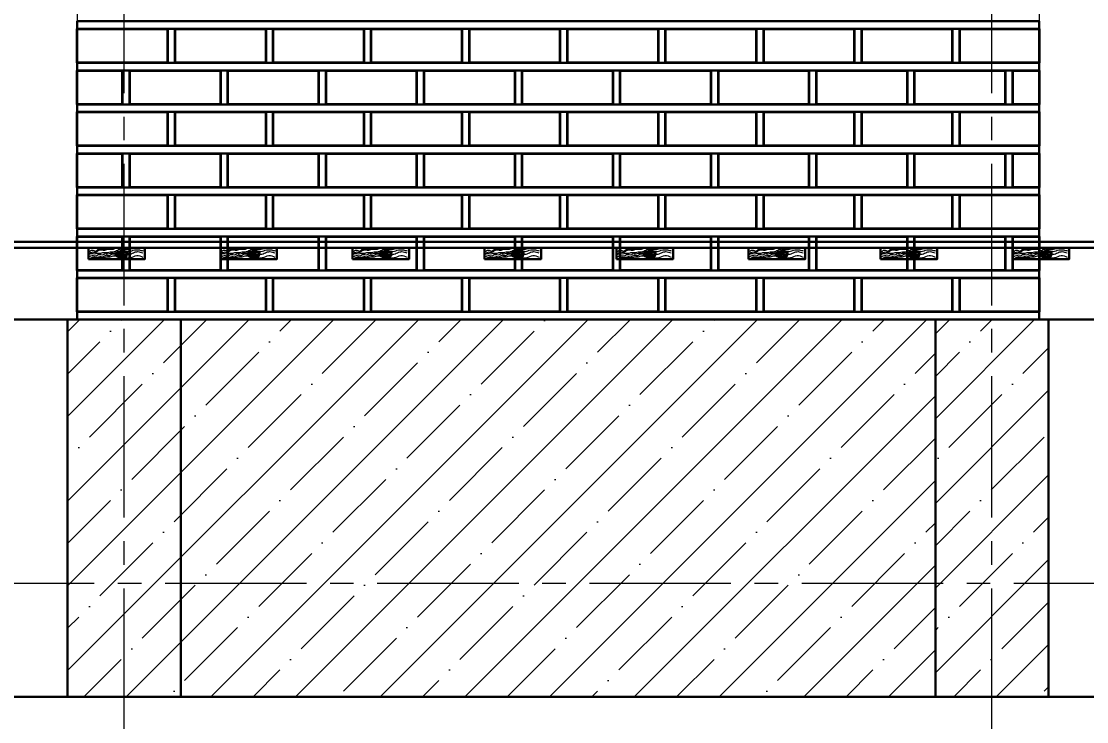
# Model space of a CAD drawing. Header units: millimetres. Extents: x 306212 to 393045, y -154783 to -111932.
# Drawn here: x 379156 to 381980, y -148423 to -146567 of the extents above; entities that cross this region are included whole.
import ezdxf

# ---------------------------------------------------------------- set-up
doc = ezdxf.new("R2010")
doc.units = ezdxf.units.MM
doc.linetypes.add('CENTER2', pattern=[1.125, 0.75, -0.125, 0.125, -0.125])
doc.layers.add('ahsap', color=222, linetype='Continuous', lineweight=13)
doc.layers.add('AKS', color=252, linetype='CENTER2')
doc.dimstyles.new('ISO-25', dxfattribs={"dimtxt": 100, "dimasz": 2.5, "dimexe": 1.25, "dimexo": 0.625, "dimtad": 1, "dimdec": 0, "dimtxsty": 'Standard', "dimcen": 2.5, "dimadec": 0, "dimazin": 0, "dimtfac": 1, "dimtdec": 0, "dimtmove": 0, "dimatfit": 3, "dimfxl": 0, "dimarcsym": 0})

# ---------------------------------------------------------------- blocks, each defined once
blk = doc.blocks.new('*D764')
at = {"layer": 'ahsap', "color": 0, "lineweight": -2}
for p, q in [((374378.4, -148358), (374378.4, -149423.4)), ((383678.4, -149033.6), (383678.4, -149423.4)), ((374528.4, -149423.1), (383528.4, -149423.1))]:
    blk.add_line(p, q, dxfattribs=at)
at = {"layer": 'ahsap', "color": 0}
for points in [[(374528.4, -149398.1), (374528.4, -149448.1), (374378.4, -149423.1)], [(383528.4, -149398.1), (383528.4, -149448.1), (383678.4, -149423.1)]]:
    blk.add_solid(points, dxfattribs=at)
at = {"layer": 'DEFPOINTS', "color": 0}
for p in [(374378.4, -148357.4), (383678.4, -149033), (383678.4, -149423.1)]:
    blk.add_point(p, dxfattribs=at)
at = {"layer": 'ahsap', "color": 0, "insert": (379028.4, -149298.1), "char_height": 150, "attachment_point": 5}
blk.add_mtext('9300', dxfattribs=at)

msp = doc.modelspace()

# ---------------------------------------------------------------- hatches: boundary and pattern name
at = {"layer": 'ahsap'}
h = msp.add_hatch(dxfattribs=at)
h.set_pattern_fill('ANSI35', color=251, scale=25, style=0)
h.set_pattern_definition([(45, (29611.11, 0), (-112.2532, 112.2532), []), (45, (29723.36, 0), (-112.2532, 112.2532), [198.4375, -39.6875, 0, -39.6875])])
h.paths.add_polyline_path([(381578.4, -148057.4), (379578.4, -148057.4), (379578.4, -148357.4), (381578.4, -148357.4)])
h.paths.add_polyline_path([(381578.4, -147357.4), (379578.4, -147357.4), (379578.4, -148057.4), (381578.4, -148057.4)])
h.paths.add_polyline_path([(379578.4, -148057.4), (379578.4, -147357.4), (379428.4, -147357.4), (379428.4, -148057.4)])
h.paths.add_polyline_path([(379578.4, -148357.4), (379578.4, -148057.4), (379428.4, -148057.4), (379428.4, -148357.4)])
h.paths.add_polyline_path([(379278.4, -148057.4), (379278.4, -148357.4), (379428.4, -148357.4), (379428.4, -148057.4)])
h.paths.add_polyline_path([(379278.4, -147357.4), (379278.4, -148057.4), (379428.4, -148057.4), (379428.4, -147357.4)])
h = msp.add_hatch(dxfattribs=at)
h.set_pattern_fill('ANSI35', color=251, scale=25, style=0)
h.set_pattern_definition([(45, (59756, 0), (-112.2532, 112.2532), []), (45, (59868.26, 0), (-112.2532, 112.2532), [198.4375, -39.6875, 0, -39.6875])])
h.paths.add_polyline_path([(381878.4, -148057.4), (381878.4, -147357.4), (381728.4, -147357.4), (381728.4, -148057.4)])
h.paths.add_polyline_path([(381878.4, -148357.4), (381878.4, -148057.4), (381728.4, -148057.4), (381728.4, -148357.4)])
h.paths.add_polyline_path([(381578.4, -148057.4), (381578.4, -148357.4), (381728.4, -148357.4), (381728.4, -148057.4)])
h.paths.add_polyline_path([(381578.4, -147357.4), (381578.4, -148057.4), (381728.4, -148057.4), (381728.4, -147357.4)])

# ---------------------------------------------------------------- linework, layer by layer
for p, q in [((379303.4, -140959.9), (379303.4, -147357.4)), ((381853.4, -140959.9), (381853.4, -147357.4))]:
    msp.add_line(p, q, dxfattribs=at)
at = {"layer": 'ahsap', "color": 251, "lineweight": 30}
for points in [[(379503.4, -146587.4), (379303.4, -146587.4), (379303.4, -146567.4), (381853.4, -146567.4), (381853.4, -146587.4), (379503.4, -146587.4)], [(379503.4, -146697.4), (379303.4, -146697.4), (379303.4, -146677.4), (381853.4, -146677.4), (381853.4, -146697.4), (379503.4, -146697.4)], [(379503.4, -146807.4), (379303.4, -146807.4), (379303.4, -146787.4), (381853.4, -146787.4), (381853.4, -146807.4), (379503.4, -146807.4)], [(379503.4, -146917.4), (379303.4, -146917.4), (379303.4, -146897.4), (381853.4, -146897.4), (381853.4, -146917.4), (379503.4, -146917.4)], [(379503.4, -147027.4), (379303.4, -147027.4), (379303.4, -147007.4), (381853.4, -147007.4), (381853.4, -147027.4), (379503.4, -147027.4)], [(379503.4, -147137.4), (379303.4, -147137.4), (379303.4, -147117.4), (381853.4, -147117.4), (381853.4, -147137.4), (379503.4, -147137.4)], [(379503.4, -147247.4), (379303.4, -147247.4), (379303.4, -147227.4), (381853.4, -147227.4), (381853.4, -147247.4), (379503.4, -147247.4)], [(379503.4, -147357.4), (379303.4, -147357.4), (379303.4, -147337.4), (381853.4, -147337.4), (381853.4, -147357.4), (379503.4, -147357.4)], [(386378.4, -148057.4), (386378.4, -148357.4), (374378.4, -148357.4), (374378.4, -148057.4), (374378.4, -147357.4), (386378.4, -147357.4), (386378.4, -148057.4)], [(379578.4, -148357.4), (379278.4, -148357.4), (379278.4, -147357.4), (379578.4, -147357.4), (379578.4, -148357.4)], [(381878.4, -148357.4), (381578.4, -148357.4), (381578.4, -147357.4), (381878.4, -147357.4), (381878.4, -148357.4)]]:
    msp.add_lwpolyline(points, dxfattribs=at)
at = {"layer": 'ahsap', "color": 26, "lineweight": 35}
for points in [[(379503.4, -146677.4), (379303.4, -146677.4), (379303.4, -146587.4), (379543.4, -146587.4), (379543.4, -146677.4), (379503.4, -146677.4)], [(379763.4, -146677.4), (379563.4, -146677.4), (379563.4, -146587.4), (379803.4, -146587.4), (379803.4, -146677.4), (379763.4, -146677.4)], [(380023.4, -146677.4), (379823.4, -146677.4), (379823.4, -146587.4), (380063.4, -146587.4), (380063.4, -146677.4), (380023.4, -146677.4)], [(380283.4, -146677.4), (380083.4, -146677.4), (380083.4, -146587.4), (380323.4, -146587.4), (380323.4, -146677.4), (380283.4, -146677.4)], [(380543.4, -146677.4), (380343.4, -146677.4), (380343.4, -146587.4), (380583.4, -146587.4), (380583.4, -146677.4), (380543.4, -146677.4)], [(380803.4, -146677.4), (380603.4, -146677.4), (380603.4, -146587.4), (380843.4, -146587.4), (380843.4, -146677.4), (380803.4, -146677.4)], [(381063.4, -146677.4), (380863.4, -146677.4), (380863.4, -146587.4), (381103.4, -146587.4), (381103.4, -146677.4), (381063.4, -146677.4)], [(381323.4, -146677.4), (381123.4, -146677.4), (381123.4, -146587.4), (381363.4, -146587.4), (381363.4, -146677.4), (381323.4, -146677.4)], [(381583.4, -146677.4), (381383.4, -146677.4), (381383.4, -146587.4), (381623.4, -146587.4), (381623.4, -146677.4), (381583.4, -146677.4)], [(381843.4, -146677.4), (381643.4, -146677.4), (381643.4, -146587.4), (381853.4, -146587.4), (381853.4, -146677.4), (381843.4, -146677.4)], [(379303.4, -146787.4), (379303.4, -146697.4), (379423.4, -146697.4), (379423.4, -146787.4), (379303.4, -146787.4)], [(379643.4, -146787.4), (379443.4, -146787.4), (379443.4, -146697.4), (379683.4, -146697.4), (379683.4, -146787.4), (379643.4, -146787.4)], [(379903.4, -146787.4), (379703.4, -146787.4), (379703.4, -146697.4), (379943.4, -146697.4), (379943.4, -146787.4), (379903.4, -146787.4)], [(380163.4, -146787.4), (379963.4, -146787.4), (379963.4, -146697.4), (380203.4, -146697.4), (380203.4, -146787.4), (380163.4, -146787.4)], [(380423.4, -146787.4), (380223.4, -146787.4), (380223.4, -146697.4), (380463.4, -146697.4), (380463.4, -146787.4), (380423.4, -146787.4)], [(380683.4, -146787.4), (380483.4, -146787.4), (380483.4, -146697.4), (380723.4, -146697.4), (380723.4, -146787.4), (380683.4, -146787.4)], [(380943.4, -146787.4), (380743.4, -146787.4), (380743.4, -146697.4), (380983.4, -146697.4), (380983.4, -146787.4), (380943.4, -146787.4)], [(381203.4, -146787.4), (381003.4, -146787.4), (381003.4, -146697.4), (381243.4, -146697.4), (381243.4, -146787.4), (381203.4, -146787.4)], [(381463.4, -146787.4), (381263.4, -146787.4), (381263.4, -146697.4), (381503.4, -146697.4), (381503.4, -146787.4), (381463.4, -146787.4)], [(381723.4, -146787.4), (381523.4, -146787.4), (381523.4, -146697.4), (381763.4, -146697.4), (381763.4, -146787.4), (381723.4, -146787.4)], [(381853.4, -146787.4), (381783.4, -146787.4), (381783.4, -146697.4), (381853.4, -146697.4), (381853.4, -146787.4), (381853.4, -146787.4)], [(379503.4, -146897.4), (379303.4, -146897.4), (379303.4, -146807.4), (379543.4, -146807.4), (379543.4, -146897.4), (379503.4, -146897.4)], [(379763.4, -146897.4), (379563.4, -146897.4), (379563.4, -146807.4), (379803.4, -146807.4), (379803.4, -146897.4), (379763.4, -146897.4)], [(380023.4, -146897.4), (379823.4, -146897.4), (379823.4, -146807.4), (380063.4, -146807.4), (380063.4, -146897.4), (380023.4, -146897.4)], [(380283.4, -146897.4), (380083.4, -146897.4), (380083.4, -146807.4), (380323.4, -146807.4), (380323.4, -146897.4), (380283.4, -146897.4)], [(380543.4, -146897.4), (380343.4, -146897.4), (380343.4, -146807.4), (380583.4, -146807.4), (380583.4, -146897.4), (380543.4, -146897.4)], [(380803.4, -146897.4), (380603.4, -146897.4), (380603.4, -146807.4), (380843.4, -146807.4), (380843.4, -146897.4), (380803.4, -146897.4)], [(381063.4, -146897.4), (380863.4, -146897.4), (380863.4, -146807.4), (381103.4, -146807.4), (381103.4, -146897.4), (381063.4, -146897.4)], [(381323.4, -146897.4), (381123.4, -146897.4), (381123.4, -146807.4), (381363.4, -146807.4), (381363.4, -146897.4), (381323.4, -146897.4)], [(381583.4, -146897.4), (381383.4, -146897.4), (381383.4, -146807.4), (381623.4, -146807.4), (381623.4, -146897.4), (381583.4, -146897.4)], [(381843.4, -146897.4), (381643.4, -146897.4), (381643.4, -146807.4), (381853.4, -146807.4), (381853.4, -146897.4), (381843.4, -146897.4)], [(379303.4, -147007.4), (379303.4, -146917.4), (379423.4, -146917.4), (379423.4, -147007.4), (379303.4, -147007.4)], [(379643.4, -147007.4), (379443.4, -147007.4), (379443.4, -146917.4), (379683.4, -146917.4), (379683.4, -147007.4), (379643.4, -147007.4)], [(379903.4, -147007.4), (379703.4, -147007.4), (379703.4, -146917.4), (379943.4, -146917.4), (379943.4, -147007.4), (379903.4, -147007.4)], [(380163.4, -147007.4), (379963.4, -147007.4), (379963.4, -146917.4), (380203.4, -146917.4), (380203.4, -147007.4), (380163.4, -147007.4)], [(380423.4, -147007.4), (380223.4, -147007.4), (380223.4, -146917.4), (380463.4, -146917.4), (380463.4, -147007.4), (380423.4, -147007.4)], [(380683.4, -147007.4), (380483.4, -147007.4), (380483.4, -146917.4), (380723.4, -146917.4), (380723.4, -147007.4), (380683.4, -147007.4)], [(380943.4, -147007.4), (380743.4, -147007.4), (380743.4, -146917.4), (380983.4, -146917.4), (380983.4, -147007.4), (380943.4, -147007.4)], [(381203.4, -147007.4), (381003.4, -147007.4), (381003.4, -146917.4), (381243.4, -146917.4), (381243.4, -147007.4), (381203.4, -147007.4)], [(381463.4, -147007.4), (381263.4, -147007.4), (381263.4, -146917.4), (381503.4, -146917.4), (381503.4, -147007.4), (381463.4, -147007.4)], [(381723.4, -147007.4), (381523.4, -147007.4), (381523.4, -146917.4), (381763.4, -146917.4), (381763.4, -147007.4), (381723.4, -147007.4)], [(381853.4, -147007.4), (381783.4, -147007.4), (381783.4, -146917.4), (381853.4, -146917.4), (381853.4, -147007.4), (381853.4, -147007.4)], [(379503.4, -147117.4), (379303.4, -147117.4), (379303.4, -147027.4), (379543.4, -147027.4), (379543.4, -147117.4), (379503.4, -147117.4)], [(379763.4, -147117.4), (379563.4, -147117.4), (379563.4, -147027.4), (379803.4, -147027.4), (379803.4, -147117.4), (379763.4, -147117.4)], [(380023.4, -147117.4), (379823.4, -147117.4), (379823.4, -147027.4), (380063.4, -147027.4), (380063.4, -147117.4), (380023.4, -147117.4)], [(380283.4, -147117.4), (380083.4, -147117.4), (380083.4, -147027.4), (380323.4, -147027.4), (380323.4, -147117.4), (380283.4, -147117.4)], [(380543.4, -147117.4), (380343.4, -147117.4), (380343.4, -147027.4), (380583.4, -147027.4), (380583.4, -147117.4), (380543.4, -147117.4)], [(380803.4, -147117.4), (380603.4, -147117.4), (380603.4, -147027.4), (380843.4, -147027.4), (380843.4, -147117.4), (380803.4, -147117.4)], [(381063.4, -147117.4), (380863.4, -147117.4), (380863.4, -147027.4), (381103.4, -147027.4), (381103.4, -147117.4), (381063.4, -147117.4)], [(381323.4, -147117.4), (381123.4, -147117.4), (381123.4, -147027.4), (381363.4, -147027.4), (381363.4, -147117.4), (381323.4, -147117.4)], [(381583.4, -147117.4), (381383.4, -147117.4), (381383.4, -147027.4), (381623.4, -147027.4), (381623.4, -147117.4), (381583.4, -147117.4)], [(381843.4, -147117.4), (381643.4, -147117.4), (381643.4, -147027.4), (381853.4, -147027.4), (381853.4, -147117.4), (381843.4, -147117.4)], [(379303.4, -147227.4), (379303.4, -147137.4), (379423.4, -147137.4), (379423.4, -147227.4), (379303.4, -147227.4)], [(379643.4, -147227.4), (379443.4, -147227.4), (379443.4, -147137.4), (379683.4, -147137.4), (379683.4, -147227.4), (379643.4, -147227.4)], [(379903.4, -147227.4), (379703.4, -147227.4), (379703.4, -147137.4), (379943.4, -147137.4), (379943.4, -147227.4), (379903.4, -147227.4)], [(380163.4, -147227.4), (379963.4, -147227.4), (379963.4, -147137.4), (380203.4, -147137.4), (380203.4, -147227.4), (380163.4, -147227.4)], [(380423.4, -147227.4), (380223.4, -147227.4), (380223.4, -147137.4), (380463.4, -147137.4), (380463.4, -147227.4), (380423.4, -147227.4)], [(380683.4, -147227.4), (380483.4, -147227.4), (380483.4, -147137.4), (380723.4, -147137.4), (380723.4, -147227.4), (380683.4, -147227.4)], [(380943.4, -147227.4), (380743.4, -147227.4), (380743.4, -147137.4), (380983.4, -147137.4), (380983.4, -147227.4), (380943.4, -147227.4)], [(381203.4, -147227.4), (381003.4, -147227.4), (381003.4, -147137.4), (381243.4, -147137.4), (381243.4, -147227.4), (381203.4, -147227.4)], [(381463.4, -147227.4), (381263.4, -147227.4), (381263.4, -147137.4), (381503.4, -147137.4), (381503.4, -147227.4), (381463.4, -147227.4)], [(381723.4, -147227.4), (381523.4, -147227.4), (381523.4, -147137.4), (381763.4, -147137.4), (381763.4, -147227.4), (381723.4, -147227.4)], [(381853.4, -147227.4), (381783.4, -147227.4), (381783.4, -147137.4), (381853.4, -147137.4), (381853.4, -147227.4), (381853.4, -147227.4)], [(379503.4, -147337.4), (379303.4, -147337.4), (379303.4, -147247.4), (379543.4, -147247.4), (379543.4, -147337.4), (379503.4, -147337.4)], [(379763.4, -147337.4), (379563.4, -147337.4), (379563.4, -147247.4), (379803.4, -147247.4), (379803.4, -147337.4), (379763.4, -147337.4)], [(380023.4, -147337.4), (379823.4, -147337.4), (379823.4, -147247.4), (380063.4, -147247.4), (380063.4, -147337.4), (380023.4, -147337.4)], [(380283.4, -147337.4), (380083.4, -147337.4), (380083.4, -147247.4), (380323.4, -147247.4), (380323.4, -147337.4), (380283.4, -147337.4)], [(380543.4, -147337.4), (380343.4, -147337.4), (380343.4, -147247.4), (380583.4, -147247.4), (380583.4, -147337.4), (380543.4, -147337.4)], [(380803.4, -147337.4), (380603.4, -147337.4), (380603.4, -147247.4), (380843.4, -147247.4), (380843.4, -147337.4), (380803.4, -147337.4)], [(381063.4, -147337.4), (380863.4, -147337.4), (380863.4, -147247.4), (381103.4, -147247.4), (381103.4, -147337.4), (381063.4, -147337.4)], [(381323.4, -147337.4), (381123.4, -147337.4), (381123.4, -147247.4), (381363.4, -147247.4), (381363.4, -147337.4), (381323.4, -147337.4)], [(381583.4, -147337.4), (381383.4, -147337.4), (381383.4, -147247.4), (381623.4, -147247.4), (381623.4, -147337.4), (381583.4, -147337.4)], [(381843.4, -147337.4), (381643.4, -147337.4), (381643.4, -147247.4), (381853.4, -147247.4), (381853.4, -147337.4), (381843.4, -147337.4)]]:
    msp.add_lwpolyline(points, dxfattribs=at)
at = {"layer": 'ahsap', "color": 46, "lineweight": 30}
for points in [[(385973.4, -147167.4), (385973.4, -147151.4), (374783.4, -147151.4), (374783.4, -147167.4), (374783.4, -147167.4), (385973.4, -147167.4)], [(379333.4, -147197.4), (379333.4, -147167.4), (379483.4, -147167.4), (379483.4, -147197.4), (379333.4, -147197.4)], [(379683.4, -147197.4), (379683.4, -147167.4), (379833.4, -147167.4), (379833.4, -147197.4), (379683.4, -147197.4)], [(380033.4, -147197.4), (380033.4, -147167.4), (380183.4, -147167.4), (380183.4, -147197.4), (380033.4, -147197.4)], [(380383.4, -147197.4), (380383.4, -147167.4), (380533.4, -147167.4), (380533.4, -147197.4), (380383.4, -147197.4)], [(380733.4, -147197.4), (380733.4, -147167.4), (380883.4, -147167.4), (380883.4, -147197.4), (380733.4, -147197.4)], [(381083.4, -147197.4), (381083.4, -147167.4), (381233.4, -147167.4), (381233.4, -147197.4), (381083.4, -147197.4)], [(381433.4, -147197.4), (381433.4, -147167.4), (381583.4, -147167.4), (381583.4, -147197.4), (381433.4, -147197.4)], [(381783.4, -147197.4), (381783.4, -147167.4), (381933.4, -147167.4), (381933.4, -147197.4), (381783.4, -147197.4)]]:
    msp.add_lwpolyline(points, dxfattribs=at)
at = {"layer": 'ahsap', "color": 62}
for points, knots in [([(379405.1, -147169.7), (379402.3, -147170.7), (379396.3, -147172.9), (379386.2, -147170.6), (379375.2, -147176.8), (379362.3, -147171.2), (379352.7, -147182.2), (379343.6, -147177), (379329.4, -147186.9), (379340.5, -147182.4), (379346.3, -147183.1), (379353, -147183.7), (379359.5, -147180.5), (379366, -147182.2), (379373.8, -147178.8), (379382.3, -147181.7), (379391.2, -147177.2), (379398.9, -147179), (379403.7, -147177.3), (379405.7, -147176.6), (379405.7, -147176.6), (379407.5, -147175.5), (379412.4, -147172.4), (379421.9, -147169.8), (379430.7, -147171), (379434.7, -147168.6), (379435.2, -147168.3)], [0, 0, 0, 0, 8.649495, 18.9481, 29.448578, 44.354251, 54.58503, 64.733867, 74.635228, 81.578894, 86.898862, 94.204333, 100.43687, 108.145888, 112.919729, 125.131968, 132.542597, 141.202226, 147.62514, 147.62514, 147.62514, 147.62514, 153.962632, 164.796896, 176.812519, 178.597775, 178.597775, 178.597775, 178.597775]), ([(379336.8, -147190.3), (379338.9, -147189.1), (379344.3, -147186.1), (379353.1, -147190.8), (379361.2, -147182.2), (379370.8, -147188.3), (379377.9, -147181.9), (379384.8, -147184.8), (379392.2, -147180.7), (379399.5, -147182.6), (379404.1, -147181), (379405.9, -147180.3), (379405.9, -147180.3), (379407.4, -147180), (379412, -147179), (379421.1, -147170.7), (379436.4, -147174), (379455.4, -147166.3), (379469, -147167.9), (379478.6, -147169)], [0, 0, 0, 0, 6.916449, 17.76382, 23.855728, 37.93912, 41.696469, 50.242965, 56.925375, 65.54134, 71.315329, 71.315329, 71.315329, 71.315329, 75.797404, 85.380944, 106.040347, 117.599403, 146.02527, 146.02527, 146.02527, 146.02527]), ([(379755.1, -147169.7), (379752.3, -147170.7), (379746.3, -147172.9), (379736.2, -147170.6), (379725.2, -147176.8), (379712.3, -147171.2), (379702.7, -147182.2), (379693.6, -147177), (379679.4, -147186.9), (379690.5, -147182.4), (379696.3, -147183.1), (379703, -147183.7), (379709.5, -147180.5), (379716, -147182.2), (379723.8, -147178.8), (379732.3, -147181.7), (379741.2, -147177.2), (379748.9, -147179), (379753.7, -147177.3), (379755.7, -147176.6), (379755.7, -147176.6), (379757.5, -147175.5), (379762.4, -147172.4), (379771.9, -147169.8), (379780.7, -147171), (379784.7, -147168.6), (379785.2, -147168.3)], [0, 0, 0, 0, 8.649495, 18.9481, 29.448578, 44.354251, 54.58503, 64.733867, 74.635228, 81.578894, 86.898862, 94.204333, 100.43687, 108.145888, 112.919729, 125.131968, 132.542597, 141.202226, 147.62514, 147.62514, 147.62514, 147.62514, 153.962632, 164.796896, 176.812519, 178.597775, 178.597775, 178.597775, 178.597775]), ([(379686.8, -147190.3), (379688.9, -147189.1), (379694.3, -147186.1), (379703.1, -147190.8), (379711.2, -147182.2), (379720.8, -147188.3), (379727.9, -147181.9), (379734.8, -147184.8), (379742.2, -147180.7), (379749.5, -147182.6), (379754.1, -147181), (379755.9, -147180.3), (379755.9, -147180.3), (379757.4, -147180), (379762, -147179), (379771.1, -147170.7), (379786.4, -147174), (379805.4, -147166.3), (379819, -147167.9), (379828.6, -147169)], [0, 0, 0, 0, 6.916449, 17.76382, 23.855728, 37.93912, 41.696469, 50.242965, 56.925375, 65.54134, 71.315329, 71.315329, 71.315329, 71.315329, 75.797404, 85.380944, 106.040347, 117.599403, 146.02527, 146.02527, 146.02527, 146.02527]), ([(380105.1, -147169.7), (380102.3, -147170.7), (380096.3, -147172.9), (380086.2, -147170.6), (380075.2, -147176.8), (380062.3, -147171.2), (380052.7, -147182.2), (380043.6, -147177), (380029.4, -147186.9), (380040.5, -147182.4), (380046.3, -147183.1), (380053, -147183.7), (380059.5, -147180.5), (380066, -147182.2), (380073.8, -147178.8), (380082.3, -147181.7), (380091.2, -147177.2), (380098.9, -147179), (380103.7, -147177.3), (380105.7, -147176.6), (380105.7, -147176.6), (380107.5, -147175.5), (380112.4, -147172.4), (380121.9, -147169.8), (380130.7, -147171), (380134.7, -147168.6), (380135.2, -147168.3)], [0, 0, 0, 0, 8.649495, 18.9481, 29.448578, 44.354251, 54.58503, 64.733867, 74.635228, 81.578894, 86.898862, 94.204333, 100.43687, 108.145888, 112.919729, 125.131968, 132.542597, 141.202226, 147.62514, 147.62514, 147.62514, 147.62514, 153.962632, 164.796896, 176.812519, 178.597775, 178.597775, 178.597775, 178.597775]), ([(380036.8, -147190.3), (380038.9, -147189.1), (380044.3, -147186.1), (380053.1, -147190.8), (380061.2, -147182.2), (380070.8, -147188.3), (380077.9, -147181.9), (380084.8, -147184.8), (380092.2, -147180.7), (380099.5, -147182.6), (380104.1, -147181), (380105.9, -147180.3), (380105.9, -147180.3), (380107.4, -147180), (380112, -147179), (380121.1, -147170.7), (380136.4, -147174), (380155.4, -147166.3), (380169, -147167.9), (380178.6, -147169)], [0, 0, 0, 0, 6.916449, 17.76382, 23.855728, 37.93912, 41.696469, 50.242965, 56.925375, 65.54134, 71.315329, 71.315329, 71.315329, 71.315329, 75.797404, 85.380944, 106.040347, 117.599403, 146.02527, 146.02527, 146.02527, 146.02527]), ([(380455.1, -147169.7), (380452.3, -147170.7), (380446.3, -147172.9), (380436.2, -147170.6), (380425.2, -147176.8), (380412.3, -147171.2), (380402.7, -147182.2), (380393.6, -147177), (380379.4, -147186.9), (380390.5, -147182.4), (380396.3, -147183.1), (380403, -147183.7), (380409.5, -147180.5), (380416, -147182.2), (380423.8, -147178.8), (380432.3, -147181.7), (380441.2, -147177.2), (380448.9, -147179), (380453.7, -147177.3), (380455.7, -147176.6), (380455.7, -147176.6), (380457.5, -147175.5), (380462.4, -147172.4), (380471.9, -147169.8), (380480.7, -147171), (380484.7, -147168.6), (380485.2, -147168.3)], [0, 0, 0, 0, 8.649495, 18.9481, 29.448578, 44.354251, 54.58503, 64.733867, 74.635228, 81.578894, 86.898862, 94.204333, 100.43687, 108.145888, 112.919729, 125.131968, 132.542597, 141.202226, 147.62514, 147.62514, 147.62514, 147.62514, 153.962632, 164.796896, 176.812519, 178.597775, 178.597775, 178.597775, 178.597775]), ([(380386.8, -147190.3), (380388.9, -147189.1), (380394.3, -147186.1), (380403.1, -147190.8), (380411.2, -147182.2), (380420.8, -147188.3), (380427.9, -147181.9), (380434.8, -147184.8), (380442.2, -147180.7), (380449.5, -147182.6), (380454.1, -147181), (380455.9, -147180.3), (380455.9, -147180.3), (380457.4, -147180), (380462, -147179), (380471.1, -147170.7), (380486.4, -147174), (380505.4, -147166.3), (380519, -147167.9), (380528.6, -147169)], [0, 0, 0, 0, 6.916449, 17.76382, 23.855728, 37.93912, 41.696469, 50.242965, 56.925375, 65.54134, 71.315329, 71.315329, 71.315329, 71.315329, 75.797404, 85.380944, 106.040347, 117.599403, 146.02527, 146.02527, 146.02527, 146.02527]), ([(380805.1, -147169.7), (380802.3, -147170.7), (380796.3, -147172.9), (380786.2, -147170.6), (380775.2, -147176.8), (380762.3, -147171.2), (380752.7, -147182.2), (380743.6, -147177), (380729.4, -147186.9), (380740.5, -147182.4), (380746.3, -147183.1), (380753, -147183.7), (380759.5, -147180.5), (380766, -147182.2), (380773.8, -147178.8), (380782.3, -147181.7), (380791.2, -147177.2), (380798.9, -147179), (380803.7, -147177.3), (380805.7, -147176.6), (380805.7, -147176.6), (380807.5, -147175.5), (380812.4, -147172.4), (380821.9, -147169.8), (380830.7, -147171), (380834.7, -147168.6), (380835.2, -147168.3)], [0, 0, 0, 0, 8.649495, 18.9481, 29.448578, 44.354251, 54.58503, 64.733867, 74.635228, 81.578894, 86.898862, 94.204333, 100.43687, 108.145888, 112.919729, 125.131968, 132.542597, 141.202226, 147.62514, 147.62514, 147.62514, 147.62514, 153.962632, 164.796896, 176.812519, 178.597775, 178.597775, 178.597775, 178.597775]), ([(380736.8, -147190.3), (380738.9, -147189.1), (380744.3, -147186.1), (380753.1, -147190.8), (380761.2, -147182.2), (380770.8, -147188.3), (380777.9, -147181.9), (380784.8, -147184.8), (380792.2, -147180.7), (380799.5, -147182.6), (380804.1, -147181), (380805.9, -147180.3), (380805.9, -147180.3), (380807.4, -147180), (380812, -147179), (380821.1, -147170.7), (380836.4, -147174), (380855.4, -147166.3), (380869, -147167.9), (380878.6, -147169)], [0, 0, 0, 0, 6.916449, 17.76382, 23.855728, 37.93912, 41.696469, 50.242965, 56.925375, 65.54134, 71.315329, 71.315329, 71.315329, 71.315329, 75.797404, 85.380944, 106.040347, 117.599403, 146.02527, 146.02527, 146.02527, 146.02527]), ([(381155.1, -147169.7), (381152.3, -147170.7), (381146.3, -147172.9), (381136.2, -147170.6), (381125.2, -147176.8), (381112.3, -147171.2), (381102.7, -147182.2), (381093.6, -147177), (381079.4, -147186.9), (381090.5, -147182.4), (381096.3, -147183.1), (381103, -147183.7), (381109.5, -147180.5), (381116, -147182.2), (381123.8, -147178.8), (381132.3, -147181.7), (381141.2, -147177.2), (381148.9, -147179), (381153.7, -147177.3), (381155.7, -147176.6), (381155.7, -147176.6), (381157.5, -147175.5), (381162.4, -147172.4), (381171.9, -147169.8), (381180.7, -147171), (381184.7, -147168.6), (381185.2, -147168.3)], [0, 0, 0, 0, 8.649495, 18.9481, 29.448578, 44.354251, 54.58503, 64.733867, 74.635228, 81.578894, 86.898862, 94.204333, 100.43687, 108.145888, 112.919729, 125.131968, 132.542597, 141.202226, 147.62514, 147.62514, 147.62514, 147.62514, 153.962632, 164.796896, 176.812519, 178.597775, 178.597775, 178.597775, 178.597775]), ([(381086.8, -147190.3), (381088.9, -147189.1), (381094.3, -147186.1), (381103.1, -147190.8), (381111.2, -147182.2), (381120.8, -147188.3), (381127.9, -147181.9), (381134.8, -147184.8), (381142.2, -147180.7), (381149.5, -147182.6), (381154.1, -147181), (381155.9, -147180.3), (381155.9, -147180.3), (381157.4, -147180), (381162, -147179), (381171.1, -147170.7), (381186.4, -147174), (381205.4, -147166.3), (381219, -147167.9), (381228.6, -147169)], [0, 0, 0, 0, 6.916449, 17.76382, 23.855728, 37.93912, 41.696469, 50.242965, 56.925375, 65.54134, 71.315329, 71.315329, 71.315329, 71.315329, 75.797404, 85.380944, 106.040347, 117.599403, 146.02527, 146.02527, 146.02527, 146.02527]), ([(381505.1, -147169.7), (381502.3, -147170.7), (381496.3, -147172.9), (381486.2, -147170.6), (381475.2, -147176.8), (381462.3, -147171.2), (381452.7, -147182.2), (381443.6, -147177), (381429.4, -147186.9), (381440.5, -147182.4), (381446.3, -147183.1), (381453, -147183.7), (381459.5, -147180.5), (381466, -147182.2), (381473.8, -147178.8), (381482.3, -147181.7), (381491.2, -147177.2), (381498.9, -147179), (381503.7, -147177.3), (381505.7, -147176.6), (381505.7, -147176.6), (381507.5, -147175.5), (381512.4, -147172.4), (381521.9, -147169.8), (381530.7, -147171), (381534.7, -147168.6), (381535.2, -147168.3)], [0, 0, 0, 0, 8.649495, 18.9481, 29.448578, 44.354251, 54.58503, 64.733867, 74.635228, 81.578894, 86.898862, 94.204333, 100.43687, 108.145888, 112.919729, 125.131968, 132.542597, 141.202226, 147.62514, 147.62514, 147.62514, 147.62514, 153.962632, 164.796896, 176.812519, 178.597775, 178.597775, 178.597775, 178.597775]), ([(381436.8, -147190.3), (381438.9, -147189.1), (381444.3, -147186.1), (381453.1, -147190.8), (381461.2, -147182.2), (381470.8, -147188.3), (381477.9, -147181.9), (381484.8, -147184.8), (381492.2, -147180.7), (381499.5, -147182.6), (381504.1, -147181), (381505.9, -147180.3), (381505.9, -147180.3), (381507.4, -147180), (381512, -147179), (381521.1, -147170.7), (381536.4, -147174), (381555.4, -147166.3), (381569, -147167.9), (381578.6, -147169)], [0, 0, 0, 0, 6.916449, 17.76382, 23.855728, 37.93912, 41.696469, 50.242965, 56.925375, 65.54134, 71.315329, 71.315329, 71.315329, 71.315329, 75.797404, 85.380944, 106.040347, 117.599403, 146.02527, 146.02527, 146.02527, 146.02527]), ([(381855.1, -147169.7), (381852.3, -147170.7), (381846.3, -147172.9), (381836.2, -147170.6), (381825.2, -147176.8), (381812.3, -147171.2), (381802.7, -147182.2), (381793.6, -147177), (381779.4, -147186.9), (381790.5, -147182.4), (381796.3, -147183.1), (381803, -147183.7), (381809.5, -147180.5), (381816, -147182.2), (381823.8, -147178.8), (381832.3, -147181.7), (381841.2, -147177.2), (381848.9, -147179), (381853.7, -147177.3), (381855.7, -147176.6), (381855.7, -147176.6), (381857.5, -147175.5), (381862.4, -147172.4), (381871.9, -147169.8), (381880.7, -147171), (381884.7, -147168.6), (381885.2, -147168.3)], [0, 0, 0, 0, 8.649495, 18.9481, 29.448578, 44.354251, 54.58503, 64.733867, 74.635228, 81.578894, 86.898862, 94.204333, 100.43687, 108.145888, 112.919729, 125.131968, 132.542597, 141.202226, 147.62514, 147.62514, 147.62514, 147.62514, 153.962632, 164.796896, 176.812519, 178.597775, 178.597775, 178.597775, 178.597775]), ([(381786.8, -147190.3), (381788.9, -147189.1), (381794.3, -147186.1), (381803.1, -147190.8), (381811.2, -147182.2), (381820.8, -147188.3), (381827.9, -147181.9), (381834.8, -147184.8), (381842.2, -147180.7), (381849.5, -147182.6), (381854.1, -147181), (381855.9, -147180.3), (381855.9, -147180.3), (381857.4, -147180), (381862, -147179), (381871.1, -147170.7), (381886.4, -147174), (381905.4, -147166.3), (381919, -147167.9), (381928.6, -147169)], [0, 0, 0, 0, 6.916449, 17.76382, 23.855728, 37.93912, 41.696469, 50.242965, 56.925375, 65.54134, 71.315329, 71.315329, 71.315329, 71.315329, 75.797404, 85.380944, 106.040347, 117.599403, 146.02527, 146.02527, 146.02527, 146.02527])]:
    msp.add_open_spline(points, degree=3, knots=knots, dxfattribs=at)
for points in [[(379336.3, -147177.7), (379343.2, -147173.7), (379352.2, -147176.1), (379360.9, -147171.1), (379374.4, -147171.1), (379381.8, -147169.1)], [(379339.6, -147194.5), (379345.7, -147192.8), (379356.8, -147192.8), (379364, -147190.9), (379373.3, -147190.9), (379378.8, -147187.7), (379389.5, -147187.7), (379395.2, -147184.4), (379406.7, -147184.4), (379416.8, -147181.7), (379424.6, -147177.2), (379440.8, -147177.2), (379455.8, -147173.2), (379468.6, -147173.2), (379478.4, -147175.8)], [(379341.1, -147194.8), (379345.9, -147194.3), (379351.1, -147194.8), (379355.1, -147195.3), (379363.8, -147194.1), (379372.7, -147194.1), (379381, -147191.9), (379389, -147191.9), (379398.9, -147189.2), (379410.7, -147189.2), (379423.9, -147184.1), (379429.2, -147181.1), (379440.3, -147184), (379452.8, -147180.7), (379464.4, -147177.6), (379477.8, -147181.2)], [(379405, -147184.5), (379407.8, -147179.7), (379419.4, -147176.6), (379430.2, -147176.6), (379438.4, -147181.4), (379437.1, -147186.1), (379434.3, -147191), (379420.1, -147191), (379407.7, -147191), (379405, -147184.5)], [(379406.5, -147184.4), (379409, -147180.1), (379419.6, -147177.2), (379429.4, -147177.2), (379436.9, -147181.6), (379435.7, -147185.9), (379433.2, -147190.3), (379420.2, -147190.3), (379408.9, -147190.3), (379406.5, -147184.4)], [(379407.9, -147184.3), (379410.2, -147180.3), (379419.7, -147177.8), (379428.7, -147177.8), (379435.5, -147181.7), (379434.4, -147185.6), (379432.1, -147189.6), (379420.3, -147189.6), (379410.1, -147189.6), (379407.9, -147184.3)], [(379409.1, -147184.3), (379411.2, -147180.7), (379419.9, -147178.3), (379428, -147178.3), (379434.2, -147181.9), (379433.3, -147185.5), (379431.1, -147189.1), (379420.4, -147189.1), (379411.1, -147189.1), (379409.1, -147184.3)], [(379419.6, -147183.2), (379418.2, -147181.8), (379416.4, -147179.9), (379414.3, -147179.9), (379412.9, -147177.8), (379409.9, -147177)], [(379421.1, -147183.5), (379420.8, -147182.3), (379421.3, -147180.3), (379420.6, -147179.2), (379420.1, -147177.2), (379420.6, -147175.3)], [(379421.1, -147183.5), (379422.3, -147181.3), (379424.9, -147179.8), (379425.5, -147177.5), (379426.8, -147175.3)], [(379421.1, -147183.5), (379424.4, -147182.6), (379427.6, -147180.7), (379430.6, -147179.9), (379431.5, -147178.5), (379434.2, -147176.9)], [(379686.3, -147177.7), (379693.2, -147173.7), (379702.2, -147176.1), (379710.9, -147171.1), (379724.4, -147171.1), (379731.8, -147169.1)], [(379689.6, -147194.5), (379695.7, -147192.8), (379706.8, -147192.8), (379714, -147190.9), (379723.3, -147190.9), (379728.8, -147187.7), (379739.5, -147187.7), (379745.2, -147184.4), (379756.7, -147184.4), (379766.8, -147181.7), (379774.6, -147177.2), (379790.8, -147177.2), (379805.8, -147173.2), (379818.6, -147173.2), (379828.4, -147175.8)], [(379691.1, -147194.8), (379695.9, -147194.3), (379701.1, -147194.8), (379705.1, -147195.3), (379713.8, -147194.1), (379722.7, -147194.1), (379731, -147191.9), (379739, -147191.9), (379748.9, -147189.2), (379760.7, -147189.2), (379773.9, -147184.1), (379779.2, -147181.1), (379790.3, -147184), (379802.8, -147180.7), (379814.4, -147177.6), (379827.8, -147181.2)], [(379755, -147184.5), (379757.8, -147179.7), (379769.4, -147176.6), (379780.2, -147176.6), (379788.4, -147181.4), (379787.1, -147186.1), (379784.3, -147191), (379770.1, -147191), (379757.7, -147191), (379755, -147184.5)], [(379756.5, -147184.4), (379759, -147180.1), (379769.6, -147177.2), (379779.4, -147177.2), (379786.9, -147181.6), (379785.7, -147185.9), (379783.2, -147190.3), (379770.2, -147190.3), (379758.9, -147190.3), (379756.5, -147184.4)], [(379757.9, -147184.3), (379760.2, -147180.3), (379769.7, -147177.8), (379778.7, -147177.8), (379785.5, -147181.7), (379784.4, -147185.6), (379782.1, -147189.6), (379770.3, -147189.6), (379760.1, -147189.6), (379757.9, -147184.3)], [(379759.1, -147184.3), (379761.2, -147180.7), (379769.9, -147178.3), (379778, -147178.3), (379784.2, -147181.9), (379783.3, -147185.5), (379781.1, -147189.1), (379770.4, -147189.1), (379761.1, -147189.1), (379759.1, -147184.3)], [(379769.6, -147183.2), (379768.2, -147181.8), (379766.4, -147179.9), (379764.3, -147179.9), (379762.9, -147177.8), (379759.9, -147177)], [(379771.1, -147183.5), (379770.8, -147182.3), (379771.3, -147180.3), (379770.6, -147179.2), (379770.1, -147177.2), (379770.6, -147175.3)], [(379771.1, -147183.5), (379772.3, -147181.3), (379774.9, -147179.8), (379775.5, -147177.5), (379776.8, -147175.3)], [(379771.1, -147183.5), (379774.4, -147182.6), (379777.6, -147180.7), (379780.6, -147179.9), (379781.5, -147178.5), (379784.2, -147176.9)], [(380036.3, -147177.7), (380043.2, -147173.7), (380052.2, -147176.1), (380060.9, -147171.1), (380074.4, -147171.1), (380081.8, -147169.1)], [(380039.6, -147194.5), (380045.7, -147192.8), (380056.8, -147192.8), (380064, -147190.9), (380073.3, -147190.9), (380078.8, -147187.7), (380089.5, -147187.7), (380095.2, -147184.4), (380106.7, -147184.4), (380116.8, -147181.7), (380124.6, -147177.2), (380140.8, -147177.2), (380155.8, -147173.2), (380168.6, -147173.2), (380178.4, -147175.8)], [(380041.1, -147194.8), (380045.9, -147194.3), (380051.1, -147194.8), (380055.1, -147195.3), (380063.8, -147194.1), (380072.7, -147194.1), (380081, -147191.9), (380089, -147191.9), (380098.9, -147189.2), (380110.7, -147189.2), (380123.9, -147184.1), (380129.2, -147181.1), (380140.3, -147184), (380152.8, -147180.7), (380164.4, -147177.6), (380177.8, -147181.2)], [(380105, -147184.5), (380107.8, -147179.7), (380119.4, -147176.6), (380130.2, -147176.6), (380138.4, -147181.4), (380137.1, -147186.1), (380134.3, -147191), (380120.1, -147191), (380107.7, -147191), (380105, -147184.5)], [(380106.5, -147184.4), (380109, -147180.1), (380119.6, -147177.2), (380129.4, -147177.2), (380136.9, -147181.6), (380135.7, -147185.9), (380133.2, -147190.3), (380120.2, -147190.3), (380108.9, -147190.3), (380106.5, -147184.4)], [(380107.9, -147184.3), (380110.2, -147180.3), (380119.7, -147177.8), (380128.7, -147177.8), (380135.5, -147181.7), (380134.4, -147185.6), (380132.1, -147189.6), (380120.3, -147189.6), (380110.1, -147189.6), (380107.9, -147184.3)], [(380109.1, -147184.3), (380111.2, -147180.7), (380119.9, -147178.3), (380128, -147178.3), (380134.2, -147181.9), (380133.3, -147185.5), (380131.1, -147189.1), (380120.4, -147189.1), (380111.1, -147189.1), (380109.1, -147184.3)], [(380119.6, -147183.2), (380118.2, -147181.8), (380116.4, -147179.9), (380114.3, -147179.9), (380112.9, -147177.8), (380109.9, -147177)], [(380121.1, -147183.5), (380120.8, -147182.3), (380121.3, -147180.3), (380120.6, -147179.2), (380120.1, -147177.2), (380120.6, -147175.3)], [(380121.1, -147183.5), (380122.3, -147181.3), (380124.9, -147179.8), (380125.5, -147177.5), (380126.8, -147175.3)], [(380121.1, -147183.5), (380124.4, -147182.6), (380127.6, -147180.7), (380130.6, -147179.9), (380131.5, -147178.5), (380134.2, -147176.9)], [(380386.3, -147177.7), (380393.2, -147173.7), (380402.2, -147176.1), (380410.9, -147171.1), (380424.4, -147171.1), (380431.8, -147169.1)], [(380389.6, -147194.5), (380395.7, -147192.8), (380406.8, -147192.8), (380414, -147190.9), (380423.3, -147190.9), (380428.8, -147187.7), (380439.5, -147187.7), (380445.2, -147184.4), (380456.7, -147184.4), (380466.8, -147181.7), (380474.6, -147177.2), (380490.8, -147177.2), (380505.8, -147173.2), (380518.6, -147173.2), (380528.4, -147175.8)], [(380391.1, -147194.8), (380395.9, -147194.3), (380401.1, -147194.8), (380405.1, -147195.3), (380413.8, -147194.1), (380422.7, -147194.1), (380431, -147191.9), (380439, -147191.9), (380448.9, -147189.2), (380460.7, -147189.2), (380473.9, -147184.1), (380479.2, -147181.1), (380490.3, -147184), (380502.8, -147180.7), (380514.4, -147177.6), (380527.8, -147181.2)], [(380455, -147184.5), (380457.8, -147179.7), (380469.4, -147176.6), (380480.2, -147176.6), (380488.4, -147181.4), (380487.1, -147186.1), (380484.3, -147191), (380470.1, -147191), (380457.7, -147191), (380455, -147184.5)], [(380456.5, -147184.4), (380459, -147180.1), (380469.6, -147177.2), (380479.4, -147177.2), (380486.9, -147181.6), (380485.7, -147185.9), (380483.2, -147190.3), (380470.2, -147190.3), (380458.9, -147190.3), (380456.5, -147184.4)], [(380457.9, -147184.3), (380460.2, -147180.3), (380469.7, -147177.8), (380478.7, -147177.8), (380485.5, -147181.7), (380484.4, -147185.6), (380482.1, -147189.6), (380470.3, -147189.6), (380460.1, -147189.6), (380457.9, -147184.3)], [(380459.1, -147184.3), (380461.2, -147180.7), (380469.9, -147178.3), (380478, -147178.3), (380484.2, -147181.9), (380483.3, -147185.5), (380481.1, -147189.1), (380470.4, -147189.1), (380461.1, -147189.1), (380459.1, -147184.3)], [(380469.6, -147183.2), (380468.2, -147181.8), (380466.4, -147179.9), (380464.3, -147179.9), (380462.9, -147177.8), (380459.9, -147177)], [(380471.1, -147183.5), (380470.8, -147182.3), (380471.3, -147180.3), (380470.6, -147179.2), (380470.1, -147177.2), (380470.6, -147175.3)], [(380471.1, -147183.5), (380472.3, -147181.3), (380474.9, -147179.8), (380475.5, -147177.5), (380476.8, -147175.3)], [(380471.1, -147183.5), (380474.4, -147182.6), (380477.6, -147180.7), (380480.6, -147179.9), (380481.5, -147178.5), (380484.2, -147176.9)], [(380736.3, -147177.7), (380743.2, -147173.7), (380752.2, -147176.1), (380760.9, -147171.1), (380774.4, -147171.1), (380781.8, -147169.1)], [(380739.6, -147194.5), (380745.7, -147192.8), (380756.8, -147192.8), (380764, -147190.9), (380773.3, -147190.9), (380778.8, -147187.7), (380789.5, -147187.7), (380795.2, -147184.4), (380806.7, -147184.4), (380816.8, -147181.7), (380824.6, -147177.2), (380840.8, -147177.2), (380855.8, -147173.2), (380868.6, -147173.2), (380878.4, -147175.8)], [(380741.1, -147194.8), (380745.9, -147194.3), (380751.1, -147194.8), (380755.1, -147195.3), (380763.8, -147194.1), (380772.7, -147194.1), (380781, -147191.9), (380789, -147191.9), (380798.9, -147189.2), (380810.7, -147189.2), (380823.9, -147184.1), (380829.2, -147181.1), (380840.3, -147184), (380852.8, -147180.7), (380864.4, -147177.6), (380877.8, -147181.2)], [(380805, -147184.5), (380807.8, -147179.7), (380819.4, -147176.6), (380830.2, -147176.6), (380838.4, -147181.4), (380837.1, -147186.1), (380834.3, -147191), (380820.1, -147191), (380807.7, -147191), (380805, -147184.5)], [(380806.5, -147184.4), (380809, -147180.1), (380819.6, -147177.2), (380829.4, -147177.2), (380836.9, -147181.6), (380835.7, -147185.9), (380833.2, -147190.3), (380820.2, -147190.3), (380808.9, -147190.3), (380806.5, -147184.4)], [(380807.9, -147184.3), (380810.2, -147180.3), (380819.7, -147177.8), (380828.7, -147177.8), (380835.5, -147181.7), (380834.4, -147185.6), (380832.1, -147189.6), (380820.3, -147189.6), (380810.1, -147189.6), (380807.9, -147184.3)], [(380809.1, -147184.3), (380811.2, -147180.7), (380819.9, -147178.3), (380828, -147178.3), (380834.2, -147181.9), (380833.3, -147185.5), (380831.1, -147189.1), (380820.4, -147189.1), (380811.1, -147189.1), (380809.1, -147184.3)], [(380819.6, -147183.2), (380818.2, -147181.8), (380816.4, -147179.9), (380814.3, -147179.9), (380812.9, -147177.8), (380809.9, -147177)], [(380821.1, -147183.5), (380820.8, -147182.3), (380821.3, -147180.3), (380820.6, -147179.2), (380820.1, -147177.2), (380820.6, -147175.3)], [(380821.1, -147183.5), (380822.3, -147181.3), (380824.9, -147179.8), (380825.5, -147177.5), (380826.8, -147175.3)], [(380821.1, -147183.5), (380824.4, -147182.6), (380827.6, -147180.7), (380830.6, -147179.9), (380831.5, -147178.5), (380834.2, -147176.9)], [(381086.3, -147177.7), (381093.2, -147173.7), (381102.2, -147176.1), (381110.9, -147171.1), (381124.4, -147171.1), (381131.8, -147169.1)], [(381089.6, -147194.5), (381095.7, -147192.8), (381106.8, -147192.8), (381114, -147190.9), (381123.3, -147190.9), (381128.8, -147187.7), (381139.5, -147187.7), (381145.2, -147184.4), (381156.7, -147184.4), (381166.8, -147181.7), (381174.6, -147177.2), (381190.8, -147177.2), (381205.8, -147173.2), (381218.6, -147173.2), (381228.4, -147175.8)], [(381091.1, -147194.8), (381095.9, -147194.3), (381101.1, -147194.8), (381105.1, -147195.3), (381113.8, -147194.1), (381122.7, -147194.1), (381131, -147191.9), (381139, -147191.9), (381148.9, -147189.2), (381160.7, -147189.2), (381173.9, -147184.1), (381179.2, -147181.1), (381190.3, -147184), (381202.8, -147180.7), (381214.4, -147177.6), (381227.8, -147181.2)], [(381155, -147184.5), (381157.8, -147179.7), (381169.4, -147176.6), (381180.2, -147176.6), (381188.4, -147181.4), (381187.1, -147186.1), (381184.3, -147191), (381170.1, -147191), (381157.7, -147191), (381155, -147184.5)], [(381156.5, -147184.4), (381159, -147180.1), (381169.6, -147177.2), (381179.4, -147177.2), (381186.9, -147181.6), (381185.7, -147185.9), (381183.2, -147190.3), (381170.2, -147190.3), (381158.9, -147190.3), (381156.5, -147184.4)], [(381157.9, -147184.3), (381160.2, -147180.3), (381169.7, -147177.8), (381178.7, -147177.8), (381185.5, -147181.7), (381184.4, -147185.6), (381182.1, -147189.6), (381170.3, -147189.6), (381160.1, -147189.6), (381157.9, -147184.3)], [(381159.1, -147184.3), (381161.2, -147180.7), (381169.9, -147178.3), (381178, -147178.3), (381184.2, -147181.9), (381183.3, -147185.5), (381181.1, -147189.1), (381170.4, -147189.1), (381161.1, -147189.1), (381159.1, -147184.3)], [(381169.6, -147183.2), (381168.2, -147181.8), (381166.4, -147179.9), (381164.3, -147179.9), (381162.9, -147177.8), (381159.9, -147177)], [(381171.1, -147183.5), (381170.8, -147182.3), (381171.3, -147180.3), (381170.6, -147179.2), (381170.1, -147177.2), (381170.6, -147175.3)], [(381171.1, -147183.5), (381172.3, -147181.3), (381174.9, -147179.8), (381175.5, -147177.5), (381176.8, -147175.3)], [(381171.1, -147183.5), (381174.4, -147182.6), (381177.6, -147180.7), (381180.6, -147179.9), (381181.5, -147178.5), (381184.2, -147176.9)], [(381436.3, -147177.7), (381443.2, -147173.7), (381452.2, -147176.1), (381460.9, -147171.1), (381474.4, -147171.1), (381481.8, -147169.1)], [(381439.6, -147194.5), (381445.7, -147192.8), (381456.8, -147192.8), (381464, -147190.9), (381473.3, -147190.9), (381478.8, -147187.7), (381489.5, -147187.7), (381495.2, -147184.4), (381506.7, -147184.4), (381516.8, -147181.7), (381524.6, -147177.2), (381540.8, -147177.2), (381555.8, -147173.2), (381568.6, -147173.2), (381578.4, -147175.8)], [(381441.1, -147194.8), (381445.9, -147194.3), (381451.1, -147194.8), (381455.1, -147195.3), (381463.8, -147194.1), (381472.7, -147194.1), (381481, -147191.9), (381489, -147191.9), (381498.9, -147189.2), (381510.7, -147189.2), (381523.9, -147184.1), (381529.2, -147181.1), (381540.3, -147184), (381552.8, -147180.7), (381564.4, -147177.6), (381577.8, -147181.2)], [(381505, -147184.5), (381507.8, -147179.7), (381519.4, -147176.6), (381530.2, -147176.6), (381538.4, -147181.4), (381537.1, -147186.1), (381534.3, -147191), (381520.1, -147191), (381507.7, -147191), (381505, -147184.5)], [(381506.5, -147184.4), (381509, -147180.1), (381519.6, -147177.2), (381529.4, -147177.2), (381536.9, -147181.6), (381535.7, -147185.9), (381533.2, -147190.3), (381520.2, -147190.3), (381508.9, -147190.3), (381506.5, -147184.4)], [(381507.9, -147184.3), (381510.2, -147180.3), (381519.7, -147177.8), (381528.7, -147177.8), (381535.5, -147181.7), (381534.4, -147185.6), (381532.1, -147189.6), (381520.3, -147189.6), (381510.1, -147189.6), (381507.9, -147184.3)], [(381509.1, -147184.3), (381511.2, -147180.7), (381519.9, -147178.3), (381528, -147178.3), (381534.2, -147181.9), (381533.3, -147185.5), (381531.1, -147189.1), (381520.4, -147189.1), (381511.1, -147189.1), (381509.1, -147184.3)], [(381519.6, -147183.2), (381518.2, -147181.8), (381516.4, -147179.9), (381514.3, -147179.9), (381512.9, -147177.8), (381509.9, -147177)], [(381521.1, -147183.5), (381520.8, -147182.3), (381521.3, -147180.3), (381520.6, -147179.2), (381520.1, -147177.2), (381520.6, -147175.3)], [(381521.1, -147183.5), (381522.3, -147181.3), (381524.9, -147179.8), (381525.5, -147177.5), (381526.8, -147175.3)], [(381521.1, -147183.5), (381524.4, -147182.6), (381527.6, -147180.7), (381530.6, -147179.9), (381531.5, -147178.5), (381534.2, -147176.9)], [(381786.3, -147177.7), (381793.2, -147173.7), (381802.2, -147176.1), (381810.9, -147171.1), (381824.4, -147171.1), (381831.8, -147169.1)], [(381789.6, -147194.5), (381795.7, -147192.8), (381806.8, -147192.8), (381814, -147190.9), (381823.3, -147190.9), (381828.8, -147187.7), (381839.5, -147187.7), (381845.2, -147184.4), (381856.7, -147184.4), (381866.8, -147181.7), (381874.6, -147177.2), (381890.8, -147177.2), (381905.8, -147173.2), (381918.6, -147173.2), (381928.4, -147175.8)], [(381791.1, -147194.8), (381795.9, -147194.3), (381801.1, -147194.8), (381805.1, -147195.3), (381813.8, -147194.1), (381822.7, -147194.1), (381831, -147191.9), (381839, -147191.9), (381848.9, -147189.2), (381860.7, -147189.2), (381873.9, -147184.1), (381879.2, -147181.1), (381890.3, -147184), (381902.8, -147180.7), (381914.4, -147177.6), (381927.8, -147181.2)], [(381855, -147184.5), (381857.8, -147179.7), (381869.4, -147176.6), (381880.2, -147176.6), (381888.4, -147181.4), (381887.1, -147186.1), (381884.3, -147191), (381870.1, -147191), (381857.7, -147191), (381855, -147184.5)], [(381856.5, -147184.4), (381859, -147180.1), (381869.6, -147177.2), (381879.4, -147177.2), (381886.9, -147181.6), (381885.7, -147185.9), (381883.2, -147190.3), (381870.2, -147190.3), (381858.9, -147190.3), (381856.5, -147184.4)], [(381857.9, -147184.3), (381860.2, -147180.3), (381869.7, -147177.8), (381878.7, -147177.8), (381885.5, -147181.7), (381884.4, -147185.6), (381882.1, -147189.6), (381870.3, -147189.6), (381860.1, -147189.6), (381857.9, -147184.3)], [(381859.1, -147184.3), (381861.2, -147180.7), (381869.9, -147178.3), (381878, -147178.3), (381884.2, -147181.9), (381883.3, -147185.5), (381881.1, -147189.1), (381870.4, -147189.1), (381861.1, -147189.1), (381859.1, -147184.3)], [(381869.6, -147183.2), (381868.2, -147181.8), (381866.4, -147179.9), (381864.3, -147179.9), (381862.9, -147177.8), (381859.9, -147177)], [(381871.1, -147183.5), (381870.8, -147182.3), (381871.3, -147180.3), (381870.6, -147179.2), (381870.1, -147177.2), (381870.6, -147175.3)], [(381871.1, -147183.5), (381872.3, -147181.3), (381874.9, -147179.8), (381875.5, -147177.5), (381876.8, -147175.3)], [(381871.1, -147183.5), (381874.4, -147182.6), (381877.6, -147180.7), (381880.6, -147179.9), (381881.5, -147178.5), (381884.2, -147176.9)], [(379420.5, -147184), (379419.9, -147184.6), (379417.5, -147185.2), (379413.6, -147185.2), (379411, -147186.7), (379402.4, -147189)], [(379420.5, -147184), (379417.5, -147184), (379413.8, -147181.8), (379409.7, -147182.9), (379404.9, -147181.6)], [(379420.7, -147184.5), (379420.4, -147184.9), (379418, -147186.4), (379414.6, -147188.3), (379413.1, -147189.8), (379410.3, -147192.6)], [(379412.6, -147195.2), (379418.1, -147193.7), (379433.7, -147193.7), (379445.2, -147193.7), (379461.7, -147188), (379478.1, -147192.4)], [(379420.9, -147184.9), (379420.8, -147185.4), (379419.8, -147187.1), (379418.6, -147189.2), (379418, -147191.6), (379418, -147193.7)], [(379421, -147183.9), (379421.1, -147184.1), (379421.7, -147184.9), (379422.9, -147186.5), (379426.2, -147187.4), (379430.7, -147188), (379437.3, -147189.7)], [(379421.1, -147183.5), (379424.3, -147185.3), (379428, -147185.3), (379433.3, -147185.3), (379437.9, -147185.3), (379440.1, -147185.9)], [(379770.5, -147184), (379769.9, -147184.6), (379767.5, -147185.2), (379763.6, -147185.2), (379761, -147186.7), (379752.4, -147189)], [(379770.5, -147184), (379767.5, -147184), (379763.8, -147181.8), (379759.7, -147182.9), (379754.9, -147181.6)], [(379770.7, -147184.5), (379770.4, -147184.9), (379768, -147186.4), (379764.6, -147188.3), (379763.1, -147189.8), (379760.3, -147192.6)], [(379762.6, -147195.2), (379768.1, -147193.7), (379783.7, -147193.7), (379795.2, -147193.7), (379811.7, -147188), (379828.1, -147192.4)], [(379770.9, -147184.9), (379770.8, -147185.4), (379769.8, -147187.1), (379768.6, -147189.2), (379768, -147191.6), (379768, -147193.7)], [(379771, -147183.9), (379771.1, -147184.1), (379771.7, -147184.9), (379772.9, -147186.5), (379776.2, -147187.4), (379780.7, -147188), (379787.3, -147189.7)], [(379771.1, -147183.5), (379774.3, -147185.3), (379778, -147185.3), (379783.3, -147185.3), (379787.9, -147185.3), (379790.1, -147185.9)], [(380120.5, -147184), (380119.9, -147184.6), (380117.5, -147185.2), (380113.6, -147185.2), (380111, -147186.7), (380102.4, -147189)], [(380120.5, -147184), (380117.5, -147184), (380113.8, -147181.8), (380109.7, -147182.9), (380104.9, -147181.6)], [(380120.7, -147184.5), (380120.4, -147184.9), (380118, -147186.4), (380114.6, -147188.3), (380113.1, -147189.8), (380110.3, -147192.6)], [(380112.6, -147195.2), (380118.1, -147193.7), (380133.7, -147193.7), (380145.2, -147193.7), (380161.7, -147188), (380178.1, -147192.4)], [(380120.9, -147184.9), (380120.8, -147185.4), (380119.8, -147187.1), (380118.6, -147189.2), (380118, -147191.6), (380118, -147193.7)], [(380121, -147183.9), (380121.1, -147184.1), (380121.7, -147184.9), (380122.9, -147186.5), (380126.2, -147187.4), (380130.7, -147188), (380137.3, -147189.7)], [(380121.1, -147183.5), (380124.3, -147185.3), (380128, -147185.3), (380133.3, -147185.3), (380137.9, -147185.3), (380140.1, -147185.9)], [(380470.5, -147184), (380469.9, -147184.6), (380467.5, -147185.2), (380463.6, -147185.2), (380461, -147186.7), (380452.4, -147189)], [(380470.5, -147184), (380467.5, -147184), (380463.8, -147181.8), (380459.7, -147182.9), (380454.9, -147181.6)], [(380470.7, -147184.5), (380470.4, -147184.9), (380468, -147186.4), (380464.6, -147188.3), (380463.1, -147189.8), (380460.3, -147192.6)], [(380462.6, -147195.2), (380468.1, -147193.7), (380483.7, -147193.7), (380495.2, -147193.7), (380511.7, -147188), (380528.1, -147192.4)], [(380470.9, -147184.9), (380470.8, -147185.4), (380469.8, -147187.1), (380468.6, -147189.2), (380468, -147191.6), (380468, -147193.7)], [(380471, -147183.9), (380471.1, -147184.1), (380471.7, -147184.9), (380472.9, -147186.5), (380476.2, -147187.4), (380480.7, -147188), (380487.3, -147189.7)], [(380471.1, -147183.5), (380474.3, -147185.3), (380478, -147185.3), (380483.3, -147185.3), (380487.9, -147185.3), (380490.1, -147185.9)], [(380820.5, -147184), (380819.9, -147184.6), (380817.5, -147185.2), (380813.6, -147185.2), (380811, -147186.7), (380802.4, -147189)], [(380820.5, -147184), (380817.5, -147184), (380813.8, -147181.8), (380809.7, -147182.9), (380804.9, -147181.6)], [(380820.7, -147184.5), (380820.4, -147184.9), (380818, -147186.4), (380814.6, -147188.3), (380813.1, -147189.8), (380810.3, -147192.6)], [(380812.6, -147195.2), (380818.1, -147193.7), (380833.7, -147193.7), (380845.2, -147193.7), (380861.7, -147188), (380878.1, -147192.4)], [(380820.9, -147184.9), (380820.8, -147185.4), (380819.8, -147187.1), (380818.6, -147189.2), (380818, -147191.6), (380818, -147193.7)], [(380821, -147183.9), (380821.1, -147184.1), (380821.7, -147184.9), (380822.9, -147186.5), (380826.2, -147187.4), (380830.7, -147188), (380837.3, -147189.7)], [(380821.1, -147183.5), (380824.3, -147185.3), (380828, -147185.3), (380833.3, -147185.3), (380837.9, -147185.3), (380840.1, -147185.9)], [(381170.5, -147184), (381169.9, -147184.6), (381167.5, -147185.2), (381163.6, -147185.2), (381161, -147186.7), (381152.4, -147189)], [(381170.5, -147184), (381167.5, -147184), (381163.8, -147181.8), (381159.7, -147182.9), (381154.9, -147181.6)], [(381170.7, -147184.5), (381170.4, -147184.9), (381168, -147186.4), (381164.6, -147188.3), (381163.1, -147189.8), (381160.3, -147192.6)], [(381162.6, -147195.2), (381168.1, -147193.7), (381183.7, -147193.7), (381195.2, -147193.7), (381211.7, -147188), (381228.1, -147192.4)], [(381170.9, -147184.9), (381170.8, -147185.4), (381169.8, -147187.1), (381168.6, -147189.2), (381168, -147191.6), (381168, -147193.7)], [(381171, -147183.9), (381171.1, -147184.1), (381171.7, -147184.9), (381172.9, -147186.5), (381176.2, -147187.4), (381180.7, -147188), (381187.3, -147189.7)], [(381171.1, -147183.5), (381174.3, -147185.3), (381178, -147185.3), (381183.3, -147185.3), (381187.9, -147185.3), (381190.1, -147185.9)], [(381520.5, -147184), (381519.9, -147184.6), (381517.5, -147185.2), (381513.6, -147185.2), (381511, -147186.7), (381502.4, -147189)], [(381520.5, -147184), (381517.5, -147184), (381513.8, -147181.8), (381509.7, -147182.9), (381504.9, -147181.6)], [(381520.7, -147184.5), (381520.4, -147184.9), (381518, -147186.4), (381514.6, -147188.3), (381513.1, -147189.8), (381510.3, -147192.6)], [(381512.6, -147195.2), (381518.1, -147193.7), (381533.7, -147193.7), (381545.2, -147193.7), (381561.7, -147188), (381578.1, -147192.4)], [(381520.9, -147184.9), (381520.8, -147185.4), (381519.8, -147187.1), (381518.6, -147189.2), (381518, -147191.6), (381518, -147193.7)], [(381521, -147183.9), (381521.1, -147184.1), (381521.7, -147184.9), (381522.9, -147186.5), (381526.2, -147187.4), (381530.7, -147188), (381537.3, -147189.7)], [(381521.1, -147183.5), (381524.3, -147185.3), (381528, -147185.3), (381533.3, -147185.3), (381537.9, -147185.3), (381540.1, -147185.9)], [(381870.5, -147184), (381869.9, -147184.6), (381867.5, -147185.2), (381863.6, -147185.2), (381861, -147186.7), (381852.4, -147189)], [(381870.5, -147184), (381867.5, -147184), (381863.8, -147181.8), (381859.7, -147182.9), (381854.9, -147181.6)], [(381870.7, -147184.5), (381870.4, -147184.9), (381868, -147186.4), (381864.6, -147188.3), (381863.1, -147189.8), (381860.3, -147192.6)], [(381862.6, -147195.2), (381868.1, -147193.7), (381883.7, -147193.7), (381895.2, -147193.7), (381911.7, -147188), (381928.1, -147192.4)], [(381870.9, -147184.9), (381870.8, -147185.4), (381869.8, -147187.1), (381868.6, -147189.2), (381868, -147191.6), (381868, -147193.7)], [(381871, -147183.9), (381871.1, -147184.1), (381871.7, -147184.9), (381872.9, -147186.5), (381876.2, -147187.4), (381880.7, -147188), (381887.3, -147189.7)], [(381871.1, -147183.5), (381874.3, -147185.3), (381878, -147185.3), (381883.3, -147185.3), (381887.9, -147185.3), (381890.1, -147185.9)]]:
    msp.add_spline(points, degree=3, dxfattribs=at)
at = {"layer": 'AKS', "lineweight": 5, "ltscale": 500}
for p, q in [((379428.4, -150695.1), (379428.4, -140571.2)), ((381728.4, -150695.1), (381728.4, -140571.2)), ((387786.6, -148057.4), (373211.6, -148057.4))]:
    msp.add_line(p, q, dxfattribs=at)

# ---------------------------------------------------------------- dimensions: what is measured, and where the dimension line sits
at = {"layer": 'ahsap', "color": 0}
dim = msp.add_linear_dim(base=(383678.4, -149423.1), p1=(374378.4, -148357.4), p2=(383678.4, -149033), dimstyle='ISO-25', override={"dimtxt": 150, "dimasz": 150, "dimexe": 0.25, "dimgap": 50, "dimdle": 0.25, "dimfxl": 0.25}, dxfattribs=at)
dim.commit()
dim.dimension.update_dxf_attribs({"geometry": '*D764', "text_midpoint": (379028.4, -149423.1), "dimtype": 160})

doc.saveas('drawing.dxf')
